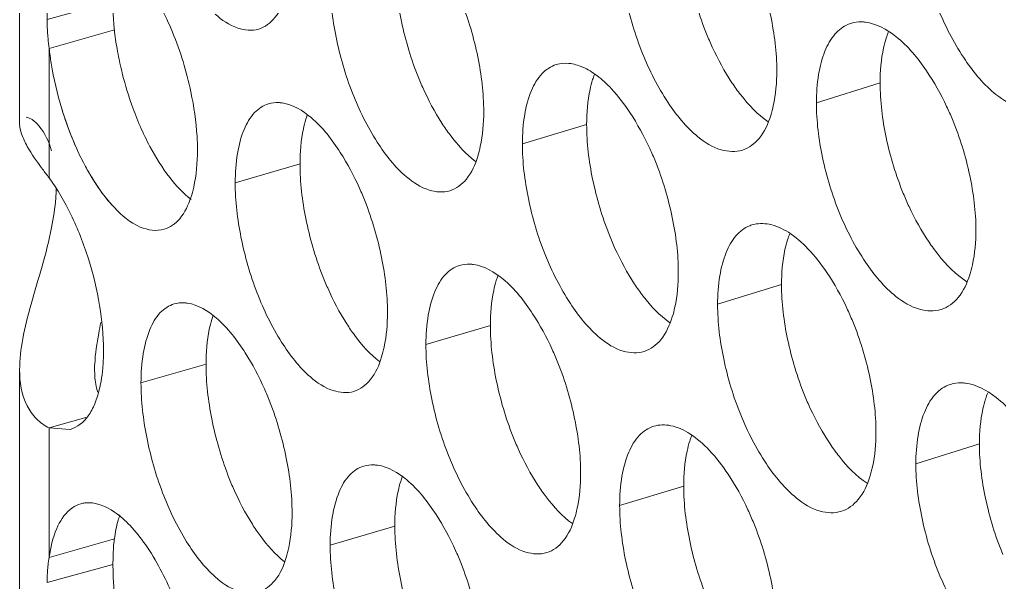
# Model space of a CAD drawing. Header units: millimetres. Extents: x 1177 to 4147, y 93 to 2194.
# Drawn here: x 2491.77 to 2505.48, y 943.65 to 951.53 of the extents above; entities that cross this region are included whole.
import ezdxf

# ---------------------------------------------------------------- set-up
doc = ezdxf.new("R2010")
doc.units = ezdxf.units.MM
doc.header["$LTSCALE"] = 0.1
doc.layers.get('0').update_dxf_attribs({"lineweight": 13})
doc.layers.add('标注', color=251, linetype='Continuous', lineweight=9)

# ---------------------------------------------------------------- blocks, each defined once
blk = doc.blocks.new('02')
for p, q in [((4328.801, 948.5), (4328.801, 954.842)), ((4329.392, 947.432), (4329.392, 950.019)), ((4328.801, 937.25), (4328.801, 943.592)), ((4329.392, 939.845), (4329.392, 942.432))]:
    blk.add_line(p, q)
at = {"layer": '标注'}
for p, q in [((4330.668, 950.953), (4329.351, 950.594)), ((4330.668, 950.953), (4329.351, 950.594)), ((4330.695, 950.391), (4329.392, 950.019)), ((4330.695, 950.391), (4329.392, 950.019)), ((4346.007, 949.329), (4344.733, 948.933)), ((4340.139, 948.499), (4338.854, 948.112)), ((4334.408, 947.71), (4333.112, 947.333)), ((4334.408, 947.71), (4333.112, 947.333)), ((4344.036, 945.298), (4342.758, 944.905)), ((4338.214, 944.482), (4336.925, 944.098)), ((4338.214, 944.482), (4336.925, 944.098)), ((4332.528, 943.707), (4331.228, 943.332)), ((4330.127, 942.641), (4329.392, 942.432)), ((4329.392, 942.432), (4329.813, 942.402)), ((4347.992, 942.115), (4346.722, 941.716)), ((4342.08, 941.271), (4340.799, 940.881)), ((4342.08, 941.271), (4340.799, 940.881)), ((4336.303, 940.469), (4335.011, 940.088)), ((4330.695, 940.217), (4329.392, 939.845)), ((4330.668, 939.703), (4329.351, 939.344))]:
    blk.add_line(p, q, dxfattribs=at)
for centre, radius, start, end in [((4336.687, 950.966), 6.02, 181.871, 185.483), ((4336.687, 950.966), 6.02, 181.871, 185.483), ((4336.712, 951.054), 6.053, 186.2893, 189.956), ((4336.712, 951.054), 6.053, 186.2893, 189.956), ((4345.609, 949.915), 0.633, 107.3212, 111.9576), ((4333.9, 950.641), 4.55, 185.3339, 187.8588), ((4333.9, 950.641), 4.55, 185.3339, 187.8588), ((4347.904, 949.664), 1.862, 158.5276, 162.4554), ((4342.076, 948.831), 1.903, 159.5485, 162.781), ((4336.39, 948.039), 1.95, 160.5892, 163.1153), ((4336.39, 948.039), 1.95, 160.5892, 163.1153), ((4343.627, 945.894), 0.623, 107.151, 111.3587), ((4345.946, 945.632), 1.875, 158.8656, 162.563), ((4340.165, 944.812), 1.918, 159.8933, 162.8914), ((4340.165, 944.812), 1.918, 159.8933, 162.8914), ((4334.526, 944.033), 1.966, 160.9402, 163.2288), ((4332.677, 943.598), 2.377, 177.2621, 180.0726), ((4347.607, 942.691), 0.642, 107.4921, 112.5473), ((4349.877, 942.45), 1.849, 158.192, 162.3487), ((4344.003, 941.604), 1.889, 159.2059, 162.6715), ((4344.003, 941.604), 1.889, 159.2059, 162.6715), ((4338.27, 940.798), 1.933, 160.2403, 163.0029), ((4330.173, 940.386), 0.55, 97.1735, 105.9366), ((4331.697, 939.429), 2.342, 169.768, 173.6853), ((4335.848, 939.705), 5.18, 178.0496, 180.0207), ((4336.345, 939.704), 5.677, 180.0086, 181.863), ((4336.687, 939.716), 6.02, 181.871, 185.483)]:
    blk.add_arc(centre, radius, start, end, dxfattribs=at)
for points, knots in [([(4346.722, 952.966), (4346.722, 952.599), (4346.819, 951.843), (4347.149, 950.763), (4347.646, 949.816), (4348.084, 949.287), (4348.324, 949.097)], [0, 0, 0, 0, 0.256026, 0.528509, 0.78559, 1, 1, 1, 1]), ([(4342.08, 952.521), (4342.08, 952.155), (4342.174, 951.398), (4342.391, 950.67), (4342.537, 950.309)], [0, 0, 0, 0, 0.484648, 1, 1, 1, 1]), ([(4340.799, 952.131), (4340.799, 951.765), (4340.893, 951.008), (4341.216, 949.927), (4341.7, 948.977), (4342.129, 948.444), (4342.365, 948.252)], [0, 0, 0, 0, 0.256604, 0.529576, 0.786585, 1, 1, 1, 1]), ([(4343.941, 949.571), (4343.941, 949.937), (4343.845, 950.693), (4343.626, 951.421), (4343.479, 951.781)], [0, 0, 0, 0, 0.484476, 1, 1, 1, 1]), ([(4336.303, 951.719), (4336.303, 951.352), (4336.395, 950.596), (4336.607, 949.866), (4336.75, 949.503)], [0, 0, 0, 0, 0.484764, 1, 1, 1, 1]), ([(4332.225, 949.15), (4332.14, 949.557), (4331.905, 950.323), (4331.535, 951.037), (4331.316, 951.35)], [0, 0, 0, 0, 0.521078, 1, 1, 1, 1]), ([(4332.225, 949.15), (4332.14, 949.557), (4331.905, 950.323), (4331.535, 951.037), (4331.316, 951.35)], [0, 0, 0, 0, 0.521078, 1, 1, 1, 1]), ([(4335.011, 951.338), (4335.011, 950.972), (4335.103, 950.217), (4335.417, 949.135), (4335.888, 948.184), (4336.305, 947.647), (4336.536, 947.451)], [0, 0, 0, 0, 0.257025, 0.530351, 0.787311, 1, 1, 1, 1]), ([(4333.581, 950.405), (4333.709, 950.442), (4333.965, 950.643), (4334.083, 950.929), (4334.132, 951.092)], [0, 0, 0, 0, 0.438663, 1, 1, 1, 1]), ([(4329.369, 950.936), (4329.366, 950.909), (4329.355, 950.795), (4329.351, 950.681), (4329.351, 950.594)], [0, 0, 0, 0, 0.240746, 1, 1, 1, 1]), ([(4329.369, 950.936), (4329.366, 950.909), (4329.355, 950.795), (4329.351, 950.681), (4329.351, 950.594)], [0, 0, 0, 0, 0.240746, 1, 1, 1, 1]), ([(4338.081, 948.756), (4338.081, 949.122), (4337.987, 949.878), (4337.773, 950.607), (4337.629, 950.97)], [0, 0, 0, 0, 0.484593, 1, 1, 1, 1]), ([(4329.351, 950.594), (4329.351, 950.563), (4329.353, 950.438), (4329.36, 950.313), (4329.369, 950.218)], [0, 0, 0, 0, 0.242279, 1, 1, 1, 1]), ([(4329.351, 950.594), (4329.351, 950.563), (4329.353, 950.438), (4329.36, 950.313), (4329.369, 950.218)], [0, 0, 0, 0, 0.242279, 1, 1, 1, 1]), ([(4332.711, 950.705), (4332.843, 950.587), (4333.109, 950.399), (4333.448, 950.366), (4333.581, 950.405)], [0, 0, 0, 0, 0.561342, 1, 1, 1, 1]), ([(4345.373, 950.502), (4345.27, 950.46), (4345.069, 950.304), (4344.876, 949.941), (4344.756, 949.472), (4344.733, 949.121), (4344.733, 948.933)], [0, 0, 0, 0, 0.187225, 0.410841, 0.682034, 1, 1, 1, 1]), ([(4345.714, 950.543), (4345.689, 950.546), (4345.59, 950.554), (4345.49, 950.541), (4345.421, 950.519)], [0, 0, 0, 0, 0.259055, 1, 1, 1, 1]), ([(4346.933, 949.57), (4346.761, 949.823), (4346.426, 950.239), (4345.936, 950.515), (4345.714, 950.543)], [0, 0, 0, 0, 0.577332, 1, 1, 1, 1]), ([(4342.537, 950.309), (4342.573, 950.22), (4342.718, 949.883), (4342.895, 949.559), (4343.045, 949.332)], [0, 0, 0, 0, 0.260496, 1, 1, 1, 1]), ([(4346.129, 950.225), (4346.108, 950.16), (4346.031, 949.867), (4346.007, 949.563), (4346.007, 949.329)], [0, 0, 0, 0, 0.225897, 1, 1, 1, 1]), ([(4329.392, 950.019), (4329.403, 949.92), (4329.459, 949.512), (4329.554, 949.11), (4329.644, 948.812)], [0, 0, 0, 0, 0.243528, 1, 1, 1, 1]), ([(4329.392, 950.019), (4329.403, 949.92), (4329.459, 949.512), (4329.554, 949.11), (4329.644, 948.812)], [0, 0, 0, 0, 0.243528, 1, 1, 1, 1]), ([(4330.75, 950.007), (4330.762, 949.939), (4330.815, 949.661), (4330.885, 949.387), (4330.947, 949.184)], [0, 0, 0, 0, 0.247361, 1, 1, 1, 1]), ([(4330.75, 950.007), (4330.762, 949.939), (4330.815, 949.661), (4330.885, 949.387), (4330.947, 949.184)], [0, 0, 0, 0, 0.247361, 1, 1, 1, 1]), ([(4339.532, 949.695), (4339.425, 949.663), (4339.21, 949.518), (4339.005, 949.153), (4338.879, 948.671), (4338.854, 948.308), (4338.854, 948.112)], [0, 0, 0, 0, 0.183968, 0.404776, 0.677031, 1, 1, 1, 1]), ([(4341.005, 948.734), (4340.894, 948.902), (4340.692, 949.168), (4340.368, 949.473), (4340.08, 949.651), (4339.797, 949.734), (4339.613, 949.72), (4339.532, 949.695)], [0, 0, 0, 0, 0.324474, 0.533713, 0.711862, 0.863947, 1, 1, 1, 1]), ([(4336.75, 949.503), (4336.785, 949.414), (4336.926, 949.076), (4337.099, 948.751), (4337.246, 948.524)], [0, 0, 0, 0, 0.260758, 1, 1, 1, 1]), ([(4343.819, 948.676), (4343.84, 948.741), (4343.916, 949.033), (4343.941, 949.337), (4343.941, 949.571)], [0, 0, 0, 0, 0.225833, 1, 1, 1, 1]), ([(4347.454, 948.596), (4347.417, 948.684), (4347.268, 949.021), (4347.087, 949.345), (4346.933, 949.57)], [0, 0, 0, 0, 0.260211, 1, 1, 1, 1]), ([(4340.259, 949.394), (4340.239, 949.329), (4340.164, 949.037), (4340.139, 948.733), (4340.139, 948.499)], [0, 0, 0, 0, 0.225492, 1, 1, 1, 1]), ([(4343.045, 949.332), (4343.1, 949.25), (4343.306, 948.961), (4343.555, 948.696), (4343.766, 948.552)], [0, 0, 0, 0, 0.280375, 1, 1, 1, 1]), ([(4346.007, 949.329), (4346.007, 948.962), (4346.102, 948.206), (4346.323, 947.479), (4346.471, 947.118)], [0, 0, 0, 0, 0.484571, 1, 1, 1, 1]), ([(4330.947, 949.184), (4330.977, 949.084), (4331.104, 948.699), (4331.264, 948.324), (4331.406, 948.058)], [0, 0, 0, 0, 0.257432, 1, 1, 1, 1]), ([(4330.947, 949.184), (4330.977, 949.084), (4331.104, 948.699), (4331.264, 948.324), (4331.406, 948.058)], [0, 0, 0, 0, 0.257432, 1, 1, 1, 1]), ([(4332.357, 947.982), (4332.357, 948.075), (4332.344, 948.467), (4332.287, 948.857), (4332.225, 949.15)], [0, 0, 0, 0, 0.236743, 1, 1, 1, 1]), ([(4332.357, 947.982), (4332.357, 948.075), (4332.344, 948.467), (4332.287, 948.857), (4332.225, 949.15)], [0, 0, 0, 0, 0.236743, 1, 1, 1, 1]), ([(4348.324, 949.097), (4348.466, 948.985), (4348.753, 948.81), (4349.101, 948.795), (4349.24, 948.839)], [0, 0, 0, 0, 0.554103, 1, 1, 1, 1]), ([(4333.779, 948.913), (4333.673, 948.882), (4333.461, 948.738), (4333.26, 948.374), (4333.136, 947.892), (4333.112, 947.529), (4333.112, 947.333)], [0, 0, 0, 0, 0.181499, 0.401469, 0.674683, 1, 1, 1, 1]), ([(4333.779, 948.913), (4333.673, 948.882), (4333.461, 948.738), (4333.26, 948.374), (4333.136, 947.892), (4333.112, 947.529), (4333.112, 947.333)], [0, 0, 0, 0, 0.181499, 0.401469, 0.674683, 1, 1, 1, 1]), ([(4334.048, 948.929), (4334.025, 948.933), (4333.935, 948.941), (4333.843, 948.931), (4333.779, 948.913)], [0, 0, 0, 0, 0.259359, 1, 1, 1, 1]), ([(4334.048, 948.929), (4334.025, 948.933), (4333.935, 948.941), (4333.843, 948.931), (4333.779, 948.913)], [0, 0, 0, 0, 0.259359, 1, 1, 1, 1]), ([(4335.213, 947.939), (4335.049, 948.194), (4334.734, 948.61), (4334.263, 948.898), (4334.048, 948.929)], [0, 0, 0, 0, 0.582011, 1, 1, 1, 1]), ([(4335.213, 947.939), (4335.049, 948.194), (4334.734, 948.61), (4334.263, 948.898), (4334.048, 948.929)], [0, 0, 0, 0, 0.582011, 1, 1, 1, 1]), ([(4344.733, 948.933), (4344.733, 948.567), (4344.829, 947.81), (4345.156, 946.729), (4345.649, 945.782), (4346.084, 945.252), (4346.323, 945.061)], [0, 0, 0, 0, 0.256219, 0.528865, 0.785923, 1, 1, 1, 1]), ([(4328.932, 948.645), (4328.974, 948.64), (4329.073, 948.59), (4329.281, 948.385), (4329.389, 948.149), (4329.441, 947.971)], [0, 0, 0, 0, 0.148198, 0.361925, 1, 1, 1, 1]), ([(4329.644, 948.812), (4329.675, 948.712), (4329.801, 948.327), (4329.962, 947.952), (4330.104, 947.686)], [0, 0, 0, 0, 0.257377, 1, 1, 1, 1]), ([(4329.644, 948.812), (4329.762, 948.425), (4330.041, 947.724), (4330.459, 947.087), (4330.696, 946.836)], [0, 0, 0, 0, 0.540054, 1, 1, 1, 1]), ([(4337.962, 947.862), (4337.982, 947.927), (4338.056, 948.219), (4338.081, 948.523), (4338.081, 948.756)], [0, 0, 0, 0, 0.225428, 1, 1, 1, 1]), ([(4341.514, 947.756), (4341.478, 947.845), (4341.332, 948.183), (4341.155, 948.507), (4341.005, 948.734)], [0, 0, 0, 0, 0.260475, 1, 1, 1, 1]), ([(4343.255, 947.985), (4343.385, 948.025), (4343.644, 948.225), (4343.768, 948.514), (4343.819, 948.676)], [0, 0, 0, 0, 0.443684, 1, 1, 1, 1]), ([(4328.954, 948.061), (4328.91, 948.141), (4328.841, 948.281), (4328.801, 948.436), (4328.801, 948.5)], [0, 0, 0, 0, 0.58968, 1, 1, 1, 1]), ([(4334.524, 948.605), (4334.505, 948.54), (4334.431, 948.247), (4334.408, 947.944), (4334.408, 947.71)], [0, 0, 0, 0, 0.225092, 1, 1, 1, 1]), ([(4334.524, 948.605), (4334.505, 948.54), (4334.431, 948.247), (4334.408, 947.944), (4334.408, 947.71)], [0, 0, 0, 0, 0.225092, 1, 1, 1, 1]), ([(4337.246, 948.524), (4337.297, 948.444), (4337.491, 948.165), (4337.721, 947.907), (4337.919, 947.761)], [0, 0, 0, 0, 0.279282, 1, 1, 1, 1]), ([(4340.139, 948.499), (4340.139, 948.133), (4340.233, 947.376), (4340.448, 946.647), (4340.593, 946.286)], [0, 0, 0, 0, 0.484687, 1, 1, 1, 1]), ([(4347.923, 946.388), (4347.923, 946.754), (4347.825, 947.509), (4347.603, 948.236), (4347.454, 948.596)], [0, 0, 0, 0, 0.484398, 1, 1, 1, 1]), ([(4342.365, 948.252), (4342.502, 948.14), (4342.779, 947.964), (4343.119, 947.944), (4343.255, 947.985)], [0, 0, 0, 0, 0.555929, 1, 1, 1, 1]), ([(4329.392, 947.432), (4329.347, 947.489), (4329.191, 947.691), (4329.044, 947.901), (4328.954, 948.061)], [0, 0, 0, 0, 0.283462, 1, 1, 1, 1]), ([(4331.406, 948.058), (4331.522, 947.842), (4331.761, 947.459), (4332.068, 947.123), (4332.228, 946.996)], [0, 0, 0, 0, 0.545672, 1, 1, 1, 1]), ([(4331.406, 948.058), (4331.522, 947.842), (4331.761, 947.459), (4332.068, 947.123), (4332.228, 946.996)], [0, 0, 0, 0, 0.545672, 1, 1, 1, 1]), ([(4338.854, 948.112), (4338.854, 947.746), (4338.948, 946.989), (4339.268, 945.907), (4339.749, 944.957), (4340.174, 944.422), (4340.408, 944.229)], [0, 0, 0, 0, 0.256797, 0.52993, 0.786916, 1, 1, 1, 1]), ([(4332.225, 947.039), (4332.248, 947.107), (4332.331, 947.414), (4332.357, 947.735), (4332.357, 947.982)], [0, 0, 0, 0, 0.223003, 1, 1, 1, 1]), ([(4332.225, 947.039), (4332.248, 947.107), (4332.331, 947.414), (4332.357, 947.735), (4332.357, 947.982)], [0, 0, 0, 0, 0.223003, 1, 1, 1, 1]), ([(4335.709, 946.958), (4335.674, 947.047), (4335.532, 947.385), (4335.36, 947.711), (4335.213, 947.939)], [0, 0, 0, 0, 0.260737, 1, 1, 1, 1]), ([(4335.709, 946.958), (4335.674, 947.047), (4335.532, 947.385), (4335.36, 947.711), (4335.213, 947.939)], [0, 0, 0, 0, 0.260737, 1, 1, 1, 1]), ([(4337.405, 947.174), (4337.534, 947.212), (4337.791, 947.412), (4337.911, 947.699), (4337.962, 947.862)], [0, 0, 0, 0, 0.440715, 1, 1, 1, 1]), ([(4330.104, 947.686), (4330.148, 947.604), (4330.32, 947.303), (4330.523, 947.02), (4330.696, 946.836)], [0, 0, 0, 0, 0.271397, 1, 1, 1, 1]), ([(4334.408, 947.71), (4334.408, 947.344), (4334.499, 946.587), (4334.709, 945.857), (4334.851, 945.494)], [0, 0, 0, 0, 0.484802, 1, 1, 1, 1]), ([(4334.408, 947.71), (4334.408, 947.344), (4334.499, 946.587), (4334.709, 945.857), (4334.851, 945.494)], [0, 0, 0, 0, 0.484802, 1, 1, 1, 1]), ([(4341.972, 945.545), (4341.972, 945.911), (4341.877, 946.667), (4341.66, 947.395), (4341.514, 947.756)], [0, 0, 0, 0, 0.484515, 1, 1, 1, 1]), ([(4330.479, 943.983), (4330.479, 944.282), (4330.418, 944.903), (4330.199, 945.816), (4329.861, 946.677), (4329.56, 947.202), (4329.392, 947.432)], [0, 0, 0, 0, 0.24518, 0.507954, 0.766556, 1, 1, 1, 1]), ([(4333.112, 947.333), (4333.112, 946.968), (4333.203, 946.216), (4333.511, 945.138), (4333.976, 944.187), (4334.388, 943.649), (4334.616, 943.451)], [0, 0, 0, 0, 0.25688, 0.530083, 0.787064, 1, 1, 1, 1]), ([(4333.112, 947.333), (4333.112, 946.968), (4333.203, 946.216), (4333.511, 945.138), (4333.976, 944.187), (4334.388, 943.649), (4334.616, 943.451)], [0, 0, 0, 0, 0.25688, 0.530083, 0.787064, 1, 1, 1, 1]), ([(4336.536, 947.451), (4336.67, 947.338), (4336.938, 947.16), (4337.272, 947.134), (4337.405, 947.174)], [0, 0, 0, 0, 0.558251, 1, 1, 1, 1]), ([(4329.532, 947.212), (4329.531, 947.15), (4329.518, 946.89), (4329.479, 946.632), (4329.441, 946.438)], [0, 0, 0, 0, 0.238404, 1, 1, 1, 1]), ([(4346.471, 947.118), (4346.507, 947.03), (4346.655, 946.693), (4346.834, 946.37), (4346.987, 946.145)], [0, 0, 0, 0, 0.26032, 1, 1, 1, 1]), ([(4331.69, 946.402), (4331.811, 946.437), (4332.057, 946.619), (4332.175, 946.888), (4332.225, 947.039)], [0, 0, 0, 0, 0.441393, 1, 1, 1, 1]), ([(4331.69, 946.402), (4331.811, 946.437), (4332.057, 946.619), (4332.175, 946.888), (4332.225, 947.039)], [0, 0, 0, 0, 0.441393, 1, 1, 1, 1]), ([(4336.157, 944.743), (4336.157, 945.11), (4336.065, 945.866), (4335.852, 946.595), (4335.709, 946.958)], [0, 0, 0, 0, 0.484632, 1, 1, 1, 1]), ([(4336.157, 944.743), (4336.157, 945.11), (4336.065, 945.866), (4335.852, 946.595), (4335.709, 946.958)], [0, 0, 0, 0, 0.484632, 1, 1, 1, 1]), ([(4330.696, 946.836), (4330.844, 946.68), (4331.132, 946.424), (4331.537, 946.358), (4331.69, 946.402)], [0, 0, 0, 0, 0.574979, 1, 1, 1, 1]), ([(4330.696, 946.836), (4330.844, 946.68), (4331.132, 946.424), (4331.537, 946.358), (4331.69, 946.402)], [0, 0, 0, 0, 0.574979, 1, 1, 1, 1]), ([(4343.4, 946.475), (4343.297, 946.435), (4343.095, 946.279), (4342.901, 945.917), (4342.782, 945.446), (4342.758, 945.094), (4342.758, 944.905)], [0, 0, 0, 0, 0.186349, 0.409523, 0.681034, 1, 1, 1, 1]), ([(4344.942, 945.537), (4344.829, 945.705), (4344.599, 946.002), (4344.213, 946.343), (4343.82, 946.526), (4343.554, 946.524), (4343.443, 946.49)], [0, 0, 0, 0, 0.323685, 0.595295, 0.814917, 1, 1, 1, 1]), ([(4329.441, 946.438), (4329.339, 945.919), (4329.098, 945.188), (4328.856, 944.246), (4328.801, 943.801), (4328.801, 943.595)], [0, 0, 0, 0, 0.543055, 0.787808, 1, 1, 1, 1]), ([(4340.593, 946.286), (4340.628, 946.197), (4340.773, 945.859), (4340.948, 945.535), (4341.097, 945.308)], [0, 0, 0, 0, 0.260583, 1, 1, 1, 1]), ([(4347.799, 945.492), (4347.82, 945.557), (4347.897, 945.849), (4347.923, 946.154), (4347.923, 946.388)], [0, 0, 0, 0, 0.226105, 1, 1, 1, 1]), ([(4344.157, 946.193), (4344.137, 946.128), (4344.06, 945.836), (4344.036, 945.531), (4344.036, 945.298)], [0, 0, 0, 0, 0.225761, 1, 1, 1, 1]), ([(4346.987, 946.145), (4347.044, 946.06), (4347.259, 945.765), (4347.519, 945.496), (4347.74, 945.354)], [0, 0, 0, 0, 0.281036, 1, 1, 1, 1]), ([(4337.876, 945.699), (4337.853, 945.702), (4337.76, 945.71), (4337.665, 945.7), (4337.599, 945.68)], [0, 0, 0, 0, 0.259249, 1, 1, 1, 1]), ([(4337.876, 945.699), (4337.853, 945.702), (4337.76, 945.71), (4337.665, 945.7), (4337.599, 945.68)], [0, 0, 0, 0, 0.259249, 1, 1, 1, 1]), ([(4339.059, 944.715), (4338.893, 944.968), (4338.571, 945.385), (4338.094, 945.669), (4337.876, 945.699)], [0, 0, 0, 0, 0.580424, 1, 1, 1, 1]), ([(4339.059, 944.715), (4338.893, 944.968), (4338.571, 945.385), (4338.094, 945.669), (4337.876, 945.699)], [0, 0, 0, 0, 0.580424, 1, 1, 1, 1]), ([(4334.851, 945.494), (4334.885, 945.405), (4335.026, 945.067), (4335.197, 944.741), (4335.343, 944.513)], [0, 0, 0, 0, 0.260845, 1, 1, 1, 1]), ([(4334.851, 945.494), (4334.885, 945.405), (4335.026, 945.067), (4335.197, 944.741), (4335.343, 944.513)], [0, 0, 0, 0, 0.260845, 1, 1, 1, 1]), ([(4337.599, 945.68), (4337.493, 945.648), (4337.279, 945.504), (4337.075, 945.139), (4336.95, 944.657), (4336.925, 944.294), (4336.925, 944.098)], [0, 0, 0, 0, 0.183153, 0.403682, 0.676253, 1, 1, 1, 1]), ([(4337.599, 945.68), (4337.493, 945.648), (4337.279, 945.504), (4337.075, 945.139), (4336.95, 944.657), (4336.925, 944.294), (4336.925, 944.098)], [0, 0, 0, 0, 0.183153, 0.403682, 0.676253, 1, 1, 1, 1]), ([(4341.851, 944.65), (4341.872, 944.715), (4341.948, 945.007), (4341.972, 945.311), (4341.972, 945.545)], [0, 0, 0, 0, 0.225697, 1, 1, 1, 1]), ([(4345.459, 944.561), (4345.422, 944.65), (4345.274, 944.987), (4345.095, 945.311), (4344.942, 945.537)], [0, 0, 0, 0, 0.260299, 1, 1, 1, 1]), ([(4338.332, 945.377), (4338.312, 945.312), (4338.238, 945.019), (4338.214, 944.715), (4338.214, 944.482)], [0, 0, 0, 0, 0.225358, 1, 1, 1, 1]), ([(4338.332, 945.377), (4338.312, 945.312), (4338.238, 945.019), (4338.214, 944.715), (4338.214, 944.482)], [0, 0, 0, 0, 0.225358, 1, 1, 1, 1]), ([(4341.097, 945.308), (4341.151, 945.226), (4341.353, 944.941), (4341.595, 944.678), (4341.802, 944.534)], [0, 0, 0, 0, 0.280024, 1, 1, 1, 1]), ([(4344.036, 945.298), (4344.036, 944.931), (4344.131, 944.175), (4344.35, 943.447), (4344.496, 943.086)], [0, 0, 0, 0, 0.48461, 1, 1, 1, 1]), ([(4347.23, 944.8), (4347.361, 944.841), (4347.621, 945.041), (4347.747, 945.33), (4347.799, 945.492)], [0, 0, 0, 0, 0.445594, 1, 1, 1, 1]), ([(4331.891, 944.91), (4331.787, 944.88), (4331.575, 944.737), (4331.375, 944.374), (4331.252, 943.892), (4331.228, 943.529), (4331.228, 943.332)], [0, 0, 0, 0, 0.180661, 0.40035, 0.673891, 1, 1, 1, 1]), ([(4332.157, 944.926), (4332.134, 944.929), (4332.046, 944.938), (4331.955, 944.929), (4331.891, 944.91)], [0, 0, 0, 0, 0.259416, 1, 1, 1, 1]), ([(4333.312, 943.933), (4333.15, 944.188), (4332.839, 944.604), (4332.371, 944.894), (4332.157, 944.926)], [0, 0, 0, 0, 0.582814, 1, 1, 1, 1]), ([(4342.758, 944.905), (4342.758, 944.538), (4342.853, 943.782), (4343.179, 942.701), (4343.667, 941.752), (4344.099, 941.221), (4344.336, 941.029)], [0, 0, 0, 0, 0.256412, 0.529221, 0.786254, 1, 1, 1, 1]), ([(4346.323, 945.061), (4346.463, 944.949), (4346.747, 944.774), (4347.092, 944.756), (4347.23, 944.8)], [0, 0, 0, 0, 0.554701, 1, 1, 1, 1]), ([(4336.039, 943.85), (4336.059, 943.914), (4336.133, 944.207), (4336.157, 944.51), (4336.157, 944.743)], [0, 0, 0, 0, 0.225294, 1, 1, 1, 1]), ([(4336.039, 943.85), (4336.059, 943.914), (4336.133, 944.207), (4336.157, 944.51), (4336.157, 944.743)], [0, 0, 0, 0, 0.225294, 1, 1, 1, 1]), ([(4339.564, 943.736), (4339.528, 943.825), (4339.384, 944.162), (4339.208, 944.487), (4339.059, 944.715)], [0, 0, 0, 0, 0.260562, 1, 1, 1, 1]), ([(4339.564, 943.736), (4339.528, 943.825), (4339.384, 944.162), (4339.208, 944.487), (4339.059, 944.715)], [0, 0, 0, 0, 0.260562, 1, 1, 1, 1]), ([(4330.426, 944.539), (4330.411, 944.467), (4330.357, 944.193), (4330.313, 943.916), (4330.304, 943.711)], [0, 0, 0, 0, 0.264477, 1, 1, 1, 1]), ([(4332.643, 944.601), (4332.624, 944.536), (4332.551, 944.243), (4332.528, 943.94), (4332.528, 943.707)], [0, 0, 0, 0, 0.22496, 1, 1, 1, 1]), ([(4335.343, 944.513), (4335.393, 944.434), (4335.582, 944.159), (4335.807, 943.903), (4336, 943.757)], [0, 0, 0, 0, 0.27889, 1, 1, 1, 1]), ([(4335.343, 944.513), (4335.393, 944.434), (4335.582, 944.159), (4335.807, 943.903), (4336, 943.757)], [0, 0, 0, 0, 0.27889, 1, 1, 1, 1]), ([(4341.29, 943.96), (4341.419, 944), (4341.678, 944.2), (4341.8, 944.488), (4341.851, 944.65)], [0, 0, 0, 0, 0.442709, 1, 1, 1, 1]), ([(4345.924, 942.352), (4345.924, 942.718), (4345.828, 943.474), (4345.607, 944.201), (4345.459, 944.561)], [0, 0, 0, 0, 0.484437, 1, 1, 1, 1]), ([(4338.214, 944.482), (4338.214, 944.115), (4338.307, 943.359), (4338.52, 942.629), (4338.664, 942.267)], [0, 0, 0, 0, 0.484725, 1, 1, 1, 1]), ([(4338.214, 944.482), (4338.214, 944.115), (4338.307, 943.359), (4338.52, 942.629), (4338.664, 942.267)], [0, 0, 0, 0, 0.484725, 1, 1, 1, 1]), ([(4340.408, 944.229), (4340.545, 944.117), (4340.818, 943.941), (4341.155, 943.919), (4341.29, 943.96)], [0, 0, 0, 0, 0.55656, 1, 1, 1, 1]), ([(4330.457, 943.557), (4330.46, 943.591), (4330.474, 943.733), (4330.479, 943.875), (4330.479, 943.983)], [0, 0, 0, 0, 0.240443, 1, 1, 1, 1]), ([(4333.805, 942.951), (4333.77, 943.04), (4333.629, 943.379), (4333.458, 943.705), (4333.312, 943.933)], [0, 0, 0, 0, 0.260824, 1, 1, 1, 1]), ([(4336.925, 944.098), (4336.925, 943.731), (4337.018, 942.975), (4337.335, 941.892), (4337.812, 940.941), (4338.234, 940.405), (4338.467, 940.211)], [0, 0, 0, 0, 0.256988, 0.530284, 0.787246, 1, 1, 1, 1]), ([(4336.925, 944.098), (4336.925, 943.731), (4337.018, 942.975), (4337.335, 941.892), (4337.812, 940.941), (4338.234, 940.405), (4338.467, 940.211)], [0, 0, 0, 0, 0.256988, 0.530284, 0.787246, 1, 1, 1, 1]), ([(4335.486, 943.162), (4335.613, 943.2), (4335.87, 943.4), (4335.989, 943.687), (4336.039, 943.85)], [0, 0, 0, 0, 0.439697, 1, 1, 1, 1]), ([(4335.486, 943.162), (4335.613, 943.2), (4335.87, 943.4), (4335.989, 943.687), (4336.039, 943.85)], [0, 0, 0, 0, 0.439697, 1, 1, 1, 1]), ([(4340.019, 941.523), (4340.019, 941.889), (4339.925, 942.645), (4339.709, 943.374), (4339.564, 943.736)], [0, 0, 0, 0, 0.484554, 1, 1, 1, 1]), ([(4340.019, 941.523), (4340.019, 941.889), (4339.925, 942.645), (4339.709, 943.374), (4339.564, 943.736)], [0, 0, 0, 0, 0.484554, 1, 1, 1, 1]), ([(4328.801, 943.595), (4328.8, 943.35), (4328.855, 942.983), (4329.123, 942.604), (4329.299, 942.478), (4329.392, 942.432)], [0, 0, 0, 0, 0.536627, 0.771347, 1, 1, 1, 1]), ([(4330.301, 943.595), (4330.301, 943.554), (4330.306, 943.404), (4330.329, 943.252), (4330.365, 943.15)], [0, 0, 0, 0, 0.274396, 1, 1, 1, 1]), ([(4330.401, 943.225), (4330.407, 943.251), (4330.43, 943.361), (4330.447, 943.472), (4330.457, 943.557)], [0, 0, 0, 0, 0.239722, 1, 1, 1, 1]), ([(4332.528, 943.707), (4332.528, 943.34), (4332.618, 942.583), (4332.827, 941.852), (4332.967, 941.489)], [0, 0, 0, 0, 0.484841, 1, 1, 1, 1]), ([(4334.616, 943.451), (4334.749, 943.335), (4335.016, 943.152), (4335.353, 943.123), (4335.486, 943.162)], [0, 0, 0, 0, 0.55978, 1, 1, 1, 1]), ([(4334.616, 943.451), (4334.749, 943.335), (4335.016, 943.152), (4335.353, 943.123), (4335.486, 943.162)], [0, 0, 0, 0, 0.55978, 1, 1, 1, 1]), ([(4329.813, 942.402), (4329.956, 942.443), (4330.159, 942.614), (4330.317, 942.926), (4330.376, 943.12), (4330.401, 943.225)], [0, 0, 0, 0, 0.426718, 0.691609, 1, 1, 1, 1]), ([(4331.228, 943.332), (4331.228, 942.969), (4331.318, 942.22), (4331.622, 941.145), (4332.079, 940.195), (4332.485, 939.655), (4332.711, 939.455)], [0, 0, 0, 0, 0.256731, 0.529807, 0.786809, 1, 1, 1, 1]), ([(4347.36, 943.284), (4347.258, 943.241), (4347.058, 943.083), (4346.865, 942.721), (4346.746, 942.252), (4346.722, 941.903), (4346.722, 941.716)], [0, 0, 0, 0, 0.188092, 0.412143, 0.683021, 1, 1, 1, 1]), ([(4347.711, 943.328), (4347.685, 943.331), (4347.585, 943.338), (4347.484, 943.325), (4347.414, 943.303)], [0, 0, 0, 0, 0.259011, 1, 1, 1, 1]), ([(4348.939, 942.358), (4348.766, 942.611), (4348.428, 943.027), (4347.935, 943.301), (4347.711, 943.328)], [0, 0, 0, 0, 0.576575, 1, 1, 1, 1]), ([(4334.249, 940.735), (4334.249, 941.102), (4334.157, 941.858), (4333.946, 942.588), (4333.805, 942.951)], [0, 0, 0, 0, 0.48467, 1, 1, 1, 1]), ([(4344.496, 943.086), (4344.532, 942.998), (4344.679, 942.661), (4344.857, 942.337), (4345.008, 942.111)], [0, 0, 0, 0, 0.260408, 1, 1, 1, 1]), ([(4348.115, 943.011), (4348.095, 942.946), (4348.017, 942.653), (4347.992, 942.348), (4347.992, 942.115)], [0, 0, 0, 0, 0.226033, 1, 1, 1, 1]), ([(4341.48, 942.465), (4341.372, 942.433), (4341.157, 942.288), (4340.95, 941.922), (4340.824, 941.439), (4340.799, 941.077), (4340.799, 940.881)], [0, 0, 0, 0, 0.184776, 0.405862, 0.677804, 1, 1, 1, 1]), ([(4341.48, 942.465), (4341.372, 942.433), (4341.157, 942.288), (4340.95, 941.922), (4340.824, 941.439), (4340.799, 941.077), (4340.799, 940.881)], [0, 0, 0, 0, 0.184776, 0.405862, 0.677804, 1, 1, 1, 1]), ([(4342.966, 941.508), (4342.854, 941.676), (4342.627, 941.973), (4342.244, 942.315), (4341.855, 942.5), (4341.59, 942.499), (4341.48, 942.465)], [0, 0, 0, 0, 0.324351, 0.596195, 0.815556, 1, 1, 1, 1]), ([(4342.966, 941.508), (4342.854, 941.676), (4342.627, 941.973), (4342.244, 942.315), (4341.855, 942.5), (4341.59, 942.499), (4341.48, 942.465)], [0, 0, 0, 0, 0.324351, 0.596195, 0.815556, 1, 1, 1, 1]), ([(4338.664, 942.267), (4338.699, 942.178), (4338.842, 941.841), (4339.016, 941.516), (4339.164, 941.289)], [0, 0, 0, 0, 0.260671, 1, 1, 1, 1]), ([(4338.664, 942.267), (4338.699, 942.178), (4338.842, 941.841), (4339.016, 941.516), (4339.164, 941.289)], [0, 0, 0, 0, 0.260671, 1, 1, 1, 1]), ([(4342.2, 942.167), (4342.18, 942.102), (4342.104, 941.809), (4342.08, 941.505), (4342.08, 941.271)], [0, 0, 0, 0, 0.225626, 1, 1, 1, 1]), ([(4342.2, 942.167), (4342.18, 942.102), (4342.104, 941.809), (4342.08, 941.505), (4342.08, 941.271)], [0, 0, 0, 0, 0.225626, 1, 1, 1, 1]), ([(4345.802, 941.457), (4345.822, 941.522), (4345.899, 941.814), (4345.924, 942.118), (4345.924, 942.352)], [0, 0, 0, 0, 0.225969, 1, 1, 1, 1]), ([(4345.008, 942.111), (4345.065, 942.027), (4345.275, 941.736), (4345.529, 941.468), (4345.746, 941.326)], [0, 0, 0, 0, 0.280712, 1, 1, 1, 1]), ([(4347.992, 942.115), (4347.992, 941.748), (4348.089, 940.992), (4348.311, 940.265), (4348.46, 939.905)], [0, 0, 0, 0, 0.484532, 1, 1, 1, 1]), ([(4335.681, 941.669), (4335.576, 941.638), (4335.362, 941.494), (4335.16, 941.129), (4335.035, 940.647), (4335.011, 940.285), (4335.011, 940.088)], [0, 0, 0, 0, 0.18233, 0.402579, 0.67547, 1, 1, 1, 1]), ([(4335.955, 941.687), (4335.931, 941.69), (4335.84, 941.699), (4335.747, 941.688), (4335.681, 941.669)], [0, 0, 0, 0, 0.259303, 1, 1, 1, 1]), ([(4337.128, 940.7), (4336.963, 940.954), (4336.645, 941.37), (4336.171, 941.656), (4335.955, 941.687)], [0, 0, 0, 0, 0.581214, 1, 1, 1, 1]), ([(4346.722, 941.716), (4346.722, 941.349), (4346.819, 940.593), (4347.149, 939.513), (4347.646, 938.566), (4348.084, 938.037), (4348.324, 937.847)], [0, 0, 0, 0, 0.256026, 0.528509, 0.78559, 1, 1, 1, 1]), ([(4332.967, 941.489), (4333.001, 941.4), (4333.141, 941.061), (4333.311, 940.735), (4333.455, 940.507)], [0, 0, 0, 0, 0.260931, 1, 1, 1, 1]), ([(4339.899, 940.629), (4339.919, 940.694), (4339.995, 940.986), (4340.019, 941.29), (4340.019, 941.523)], [0, 0, 0, 0, 0.225563, 1, 1, 1, 1]), ([(4339.899, 940.629), (4339.919, 940.694), (4339.995, 940.986), (4340.019, 941.29), (4340.019, 941.523)], [0, 0, 0, 0, 0.225563, 1, 1, 1, 1]), ([(4343.479, 940.531), (4343.443, 940.62), (4343.296, 940.958), (4343.118, 941.282), (4342.966, 941.508)], [0, 0, 0, 0, 0.260387, 1, 1, 1, 1]), ([(4343.479, 940.531), (4343.443, 940.62), (4343.296, 940.958), (4343.118, 941.282), (4342.966, 941.508)], [0, 0, 0, 0, 0.260387, 1, 1, 1, 1]), ([(4345.235, 940.765), (4345.365, 940.806), (4345.625, 941.006), (4345.75, 941.294), (4345.802, 941.457)], [0, 0, 0, 0, 0.444646, 1, 1, 1, 1]), ([(4336.421, 941.364), (4336.401, 941.299), (4336.327, 941.006), (4336.303, 940.702), (4336.303, 940.469)], [0, 0, 0, 0, 0.225225, 1, 1, 1, 1]), ([(4339.164, 941.289), (4339.217, 941.208), (4339.414, 940.926), (4339.651, 940.665), (4339.853, 940.52)], [0, 0, 0, 0, 0.279659, 1, 1, 1, 1]), ([(4339.164, 941.289), (4339.217, 941.208), (4339.414, 940.926), (4339.651, 940.665), (4339.853, 940.52)], [0, 0, 0, 0, 0.279659, 1, 1, 1, 1]), ([(4342.08, 941.271), (4342.08, 940.905), (4342.174, 940.148), (4342.391, 939.42), (4342.537, 939.059)], [0, 0, 0, 0, 0.484648, 1, 1, 1, 1]), ([(4342.08, 941.271), (4342.08, 940.905), (4342.174, 940.148), (4342.391, 939.42), (4342.537, 939.059)], [0, 0, 0, 0, 0.484648, 1, 1, 1, 1]), ([(4344.336, 941.029), (4344.475, 940.917), (4344.755, 940.742), (4345.098, 940.723), (4345.235, 940.765)], [0, 0, 0, 0, 0.555309, 1, 1, 1, 1]), ([(4329.805, 940.797), (4329.689, 940.698), (4329.497, 940.386), (4329.419, 940.042), (4329.392, 939.845)], [0, 0, 0, 0, 0.434523, 1, 1, 1, 1]), ([(4330.022, 940.916), (4329.963, 940.899), (4329.887, 940.861), (4329.821, 940.81), (4329.805, 940.797)], [0, 0, 0, 0, 0.740858, 1, 1, 1, 1]), ([(4331.316, 940.1), (4331.223, 940.234), (4331.035, 940.472), (4330.662, 940.809), (4330.309, 940.958), (4330.104, 940.933)], [0, 0, 0, 0, 0.320968, 0.5929, 1, 1, 1, 1]), ([(4340.799, 940.881), (4340.799, 940.515), (4340.893, 939.758), (4341.216, 938.677), (4341.7, 937.727), (4342.129, 937.194), (4342.365, 937.002)], [0, 0, 0, 0, 0.256604, 0.529576, 0.786585, 1, 1, 1, 1]), ([(4340.799, 940.881), (4340.799, 940.515), (4340.893, 939.758), (4341.216, 938.677), (4341.7, 937.727), (4342.129, 937.194), (4342.365, 937.002)], [0, 0, 0, 0, 0.256604, 0.529576, 0.786585, 1, 1, 1, 1]), ([(4330.808, 940.696), (4330.795, 940.66), (4330.744, 940.503), (4330.712, 940.342), (4330.695, 940.217)], [0, 0, 0, 0, 0.232223, 1, 1, 1, 1]), ([(4334.132, 939.842), (4334.152, 939.907), (4334.226, 940.199), (4334.249, 940.502), (4334.249, 940.735)], [0, 0, 0, 0, 0.225161, 1, 1, 1, 1]), ([(4337.629, 939.72), (4337.594, 939.809), (4337.45, 940.147), (4337.276, 940.472), (4337.128, 940.7)], [0, 0, 0, 0, 0.26065, 1, 1, 1, 1]), ([(4339.34, 939.94), (4339.469, 939.979), (4339.727, 940.179), (4339.848, 940.466), (4339.899, 940.629)], [0, 0, 0, 0, 0.441719, 1, 1, 1, 1]), ([(4339.34, 939.94), (4339.469, 939.979), (4339.727, 940.179), (4339.848, 940.466), (4339.899, 940.629)], [0, 0, 0, 0, 0.441719, 1, 1, 1, 1]), ([(4333.455, 940.507), (4333.505, 940.429), (4333.689, 940.157), (4333.909, 939.904), (4334.096, 939.758)], [0, 0, 0, 0, 0.278486, 1, 1, 1, 1]), ([(4336.303, 940.469), (4336.303, 940.102), (4336.395, 939.346), (4336.607, 938.616), (4336.75, 938.253)], [0, 0, 0, 0, 0.484764, 1, 1, 1, 1]), ([(4343.941, 938.321), (4343.941, 938.687), (4343.845, 939.443), (4343.626, 940.171), (4343.479, 940.531)], [0, 0, 0, 0, 0.484476, 1, 1, 1, 1]), ([(4343.941, 938.321), (4343.941, 938.687), (4343.845, 939.443), (4343.626, 940.171), (4343.479, 940.531)], [0, 0, 0, 0, 0.484476, 1, 1, 1, 1]), ([(4330.695, 940.217), (4330.692, 940.19), (4330.68, 940.078), (4330.674, 939.966), (4330.671, 939.881)], [0, 0, 0, 0, 0.242582, 1, 1, 1, 1]), ([(4338.467, 940.211), (4338.602, 940.099), (4338.872, 939.923), (4339.207, 939.899), (4339.34, 939.94)], [0, 0, 0, 0, 0.557203, 1, 1, 1, 1]), ([(4338.467, 940.211), (4338.602, 940.099), (4338.872, 939.923), (4339.207, 939.899), (4339.34, 939.94)], [0, 0, 0, 0, 0.557203, 1, 1, 1, 1]), ([(4332.225, 937.9), (4332.14, 938.307), (4331.905, 939.073), (4331.535, 939.787), (4331.316, 940.1)], [0, 0, 0, 0, 0.521078, 1, 1, 1, 1]), ([(4335.011, 940.088), (4335.011, 939.722), (4335.103, 938.967), (4335.417, 937.885), (4335.888, 936.934), (4336.305, 936.397), (4336.536, 936.201)], [0, 0, 0, 0, 0.257025, 0.530351, 0.787311, 1, 1, 1, 1]), ([(4333.581, 939.155), (4333.709, 939.192), (4333.965, 939.393), (4334.083, 939.679), (4334.132, 939.842)], [0, 0, 0, 0, 0.438663, 1, 1, 1, 1]), ([(4329.369, 939.686), (4329.366, 939.659), (4329.355, 939.545), (4329.351, 939.431), (4329.351, 939.344)], [0, 0, 0, 0, 0.240746, 1, 1, 1, 1]), ([(4338.081, 937.506), (4338.081, 937.872), (4337.987, 938.628), (4337.773, 939.357), (4337.629, 939.72)], [0, 0, 0, 0, 0.484593, 1, 1, 1, 1]), ([(4332.711, 939.455), (4332.843, 939.337), (4333.109, 939.149), (4333.448, 939.116), (4333.581, 939.155)], [0, 0, 0, 0, 0.561342, 1, 1, 1, 1])]:
    blk.add_open_spline(points, degree=3, knots=knots, dxfattribs=at)

msp = doc.modelspace()

# ---------------------------------------------------------------- block references
at = {"xscale": 0.7, "yscale": 0.7, "zscale": 0.7}
msp.add_blockref('02', (-538.391, 286.112), dxfattribs=at)

doc.saveas('drawing.dxf')
